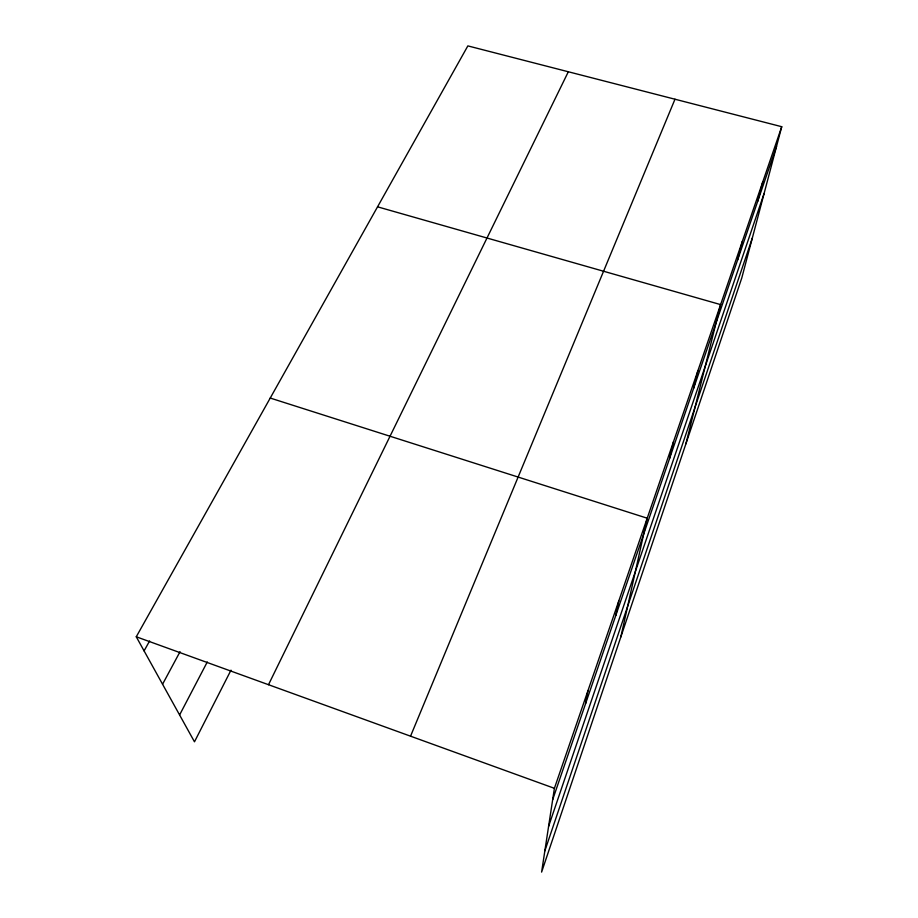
<?xml version="1.0" encoding="UTF-8"?>
<svg xmlns="http://www.w3.org/2000/svg" width="918" height="918" viewBox="0 0 918 918"><rect width="100%" height="100%" fill="white"/><g stroke="black" fill="none" stroke-linecap="round" stroke-linejoin="round"><path stroke-width="1.38" d="M781.734 126.707L554.403 788.321L541.609 872.1L741.801 277.902L781.734 126.707L467.859 45.9L136.266 636.782L194.478 741.813L230.992 670.163M585.512 703.831L587.956 690.68M615.76 615.576L618.789 600.946M620.832 636.954L647.213 518.211L270.236 398.056M669.589 458.484L673.514 441.673M693.641 388.291L697.909 370.654M685.907 443.83L720.607 304.604L377.55 206.825M737.59 260.024L742.398 241.193M757.717 201.306L762.72 182.028M544.856 850.86L752.324 238.06M548.585 826.395L764.097 193.48M552.67 799.693L776.548 146.318M410.541 736.179L674.982 99.224M268.504 684.702L568.322 71.765M179.595 714.961L207.284 661.958M162.566 684.231L180.054 651.688M144.092 650.896L149.611 640.948M136.266 636.782L554.403 788.321"/></g></svg>
